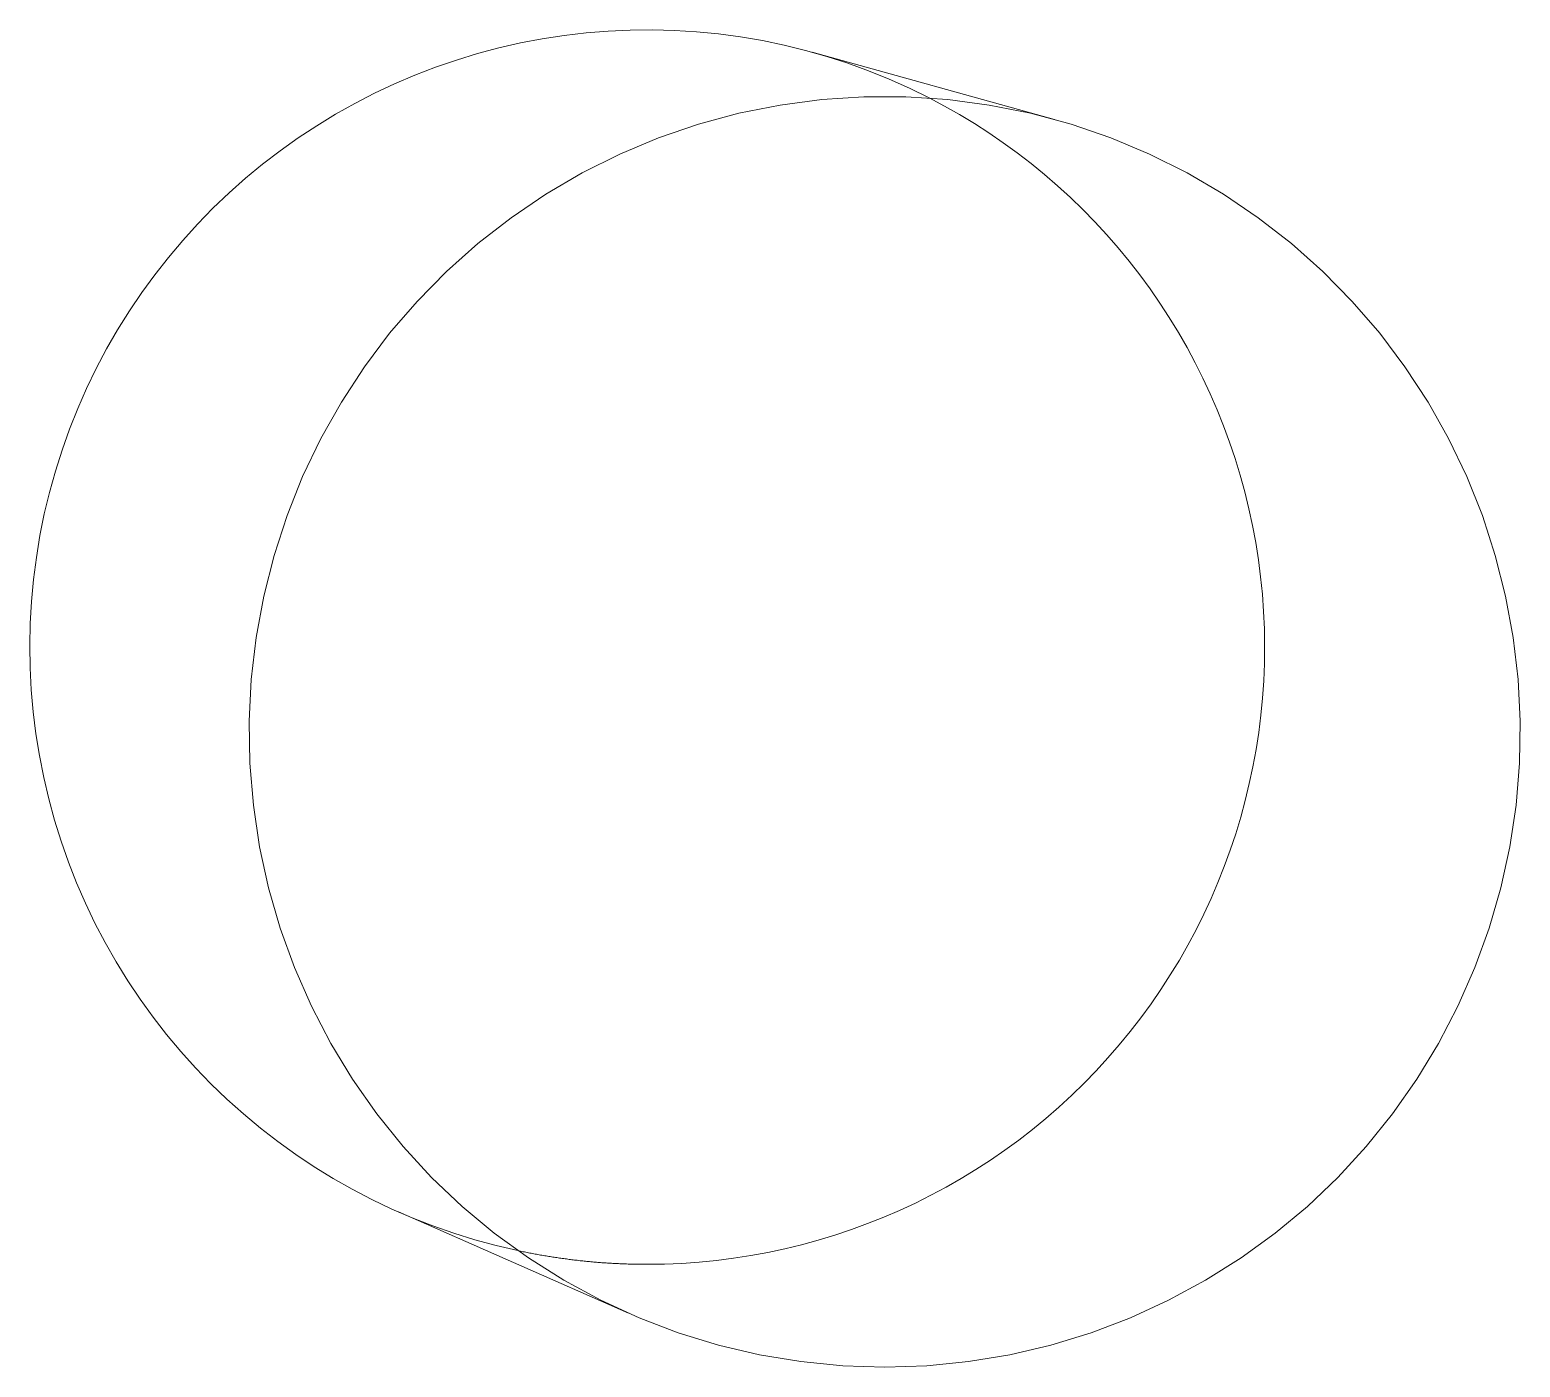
# Model space of a CAD drawing. Header units: millimetres. Extents: x 168.5 to 245.6, y 23.5 to 109.
# Drawn here: x 224.898 to 228.467, y 57.627 to 60.83 of the extents above; entities that cross this region are included whole.
import ezdxf

# ---------------------------------------------------------------- set-up
doc = ezdxf.new("R2010")
doc.units = ezdxf.units.MM
doc.layers.get('0').update_dxf_attribs({"true_color": 0xc2ced6})

# ---------------------------------------------------------------- blocks, each defined once
blk = doc.blocks.new('A$C346350F0')
at = {"color": 0, "linetype": 'Continuous', "lineweight": 0}
for p, q in [((19.7283, -5.4753), (20.3086, -5.6363)), ((18.7369, -8.2531), (19.2881, -8.4959))]:
    blk.add_line(p, q, dxfattribs=at)
for points in [[(20.0082, -5.5846), (19.9606, -5.5613), (19.9123, -5.5396), (19.8631, -5.5198), (19.8133, -5.5016), (19.7629, -5.4853), (19.712, -5.4708), (19.6605, -5.4582), (19.6087, -5.4474), (19.5564, -5.4384), (19.5039, -5.4313), (19.4512, -5.4261), (19.3983, -5.4229), (19.3453, -5.4215), (19.2924, -5.422), (19.2394, -5.4244), (19.1866, -5.4287), (19.134, -5.4349), (19.0816, -5.4429), (19.0296, -5.4529), (18.9779, -5.4647), (18.9267, -5.4783), (18.876, -5.4938), (18.826, -5.511), (18.7765, -5.5301), (18.7278, -5.5509), (18.6798, -5.5735), (18.6327, -5.5977), (18.5865, -5.6236), (18.5413, -5.6512), (18.497, -5.6804), (18.4539, -5.7111), (18.4118, -5.7433), (18.371, -5.7771), (18.3314, -5.8123), (18.293, -5.8489), (18.256, -5.8868), (18.2204, -5.926), (18.1862, -5.9665), (18.1535, -6.0082), (18.1223, -6.051), (18.0927, -6.0949), (18.0647, -6.1399), (18.0382, -6.1858), (18.0135, -6.2327), (17.9904, -6.2804), (17.9691, -6.3289), (17.9495, -6.3781), (17.9317, -6.428), (17.9157, -6.4785), (17.9015, -6.5296), (17.8891, -6.5811), (17.8786, -6.633), (17.87, -6.6853), (17.8632, -6.7379), (17.8584, -6.7906), (17.8554, -6.8435), (17.8543, -6.8965), (17.8552, -6.9495), (17.8579, -7.0024), (17.8625, -7.0552), (17.869, -7.1078), (17.8774, -7.1601), (17.8876, -7.2121), (17.8998, -7.2636), (17.9137, -7.3148), (17.9295, -7.3653), (17.947, -7.4153), (17.9664, -7.4647), (17.9875, -7.5133), (18.0104, -7.5611), (18.0349, -7.608), (18.0611, -7.6541), (18.0889, -7.6992), (18.1184, -7.7432), (18.1494, -7.7862), (18.1819, -7.828), (18.2159, -7.8687), (18.2513, -7.9081), (18.2881, -7.9462), (18.3263, -7.983), (18.3657, -8.0183), (18.4064, -8.0523), (18.4483, -8.0847), (18.4913, -8.1157), (18.5354, -8.145), (18.5805, -8.1728), (18.6266, -8.1989), (18.6736, -8.2234), (18.7214, -8.2462), (18.7701, -8.2672), (18.8194, -8.2865), (18.8694, -8.304), (18.92, -8.3197), (18.9712, -8.3336), (19.0228, -8.3457)], [(19.3329, -8.3785), (19.3744, -8.378), (19.4159, -8.3762), (19.4573, -8.3733), (19.4986, -8.3692), (19.5398, -8.364), (19.5808, -8.3576), (19.6216, -8.3501), (19.6622, -8.3414), (19.7026, -8.3316), (19.7426, -8.3206), (19.7823, -8.3086), (19.8217, -8.2954), (19.8607, -8.2811), (19.8992, -8.2658), (19.9374, -8.2493), (19.975, -8.2318), (20.0121, -8.2133), (20.0487, -8.1937), (20.0848, -8.1731), (20.1202, -8.1515), (20.155, -8.1289), (20.1892, -8.1053), (20.2227, -8.0808), (20.2555, -8.0554), (20.2876, -8.029), (20.3189, -8.0018), (20.3494, -7.9737), (20.3792, -7.9447), (20.4081, -7.9149), (20.4362, -7.8843), (20.4634, -7.853), (20.4897, -7.8209), (20.5151, -7.788), (20.5395, -7.7545), (20.5631, -7.7203), (20.5856, -7.6854), (20.6072, -7.6499), (20.6277, -7.6139), (20.6472, -7.5772), (20.6657, -7.5401), (20.6832, -7.5024), (20.6996, -7.4643), (20.7149, -7.4257), (20.7291, -7.3867), (20.7422, -7.3473), (20.7542, -7.3075), (20.7651, -7.2675), (20.7748, -7.2271), (20.7834, -7.1865), (20.7909, -7.1457), (20.7972, -7.1047), (20.8024, -7.0635), (20.8064, -7.0222), (20.8093, -6.9807), (20.8109, -6.9393), (20.8115, -6.8978), (20.8108, -6.8562), (20.809, -6.8148), (20.806, -6.7734), (20.8019, -6.7321), (20.7966, -6.6909), (20.7902, -6.6499), (20.7826, -6.6091), (20.7738, -6.5685), (20.764, -6.5282), (20.753, -6.4881), (20.7408, -6.4484), (20.7276, -6.4091), (20.7133, -6.3701), (20.6979, -6.3316), (20.6814, -6.2935), (20.6638, -6.2559), (20.6452, -6.2188), (20.6256, -6.1822), (20.6049, -6.1462), (20.5832, -6.1108), (20.5606, -6.076), (20.537, -6.0419), (20.5124, -6.0084), (20.4869, -5.9756), (20.4605, -5.9436), (20.4332, -5.9123), (20.4051, -5.8818), (20.376, -5.8521), (20.3462, -5.8232), (20.3156, -5.7952), (20.2842, -5.7681), (20.252, -5.7418), (20.2192, -5.7165), (20.1856, -5.6921), (20.1513, -5.6686), (20.1165, -5.6461), (20.0809, -5.6246), (20.0448, -5.6041), (20.0082, -5.5846)], [(19.0228, -8.3457), (19.026, -8.3463), (19.0292, -8.347), (19.0324, -8.3477), (19.0356, -8.3484), (19.0389, -8.349), (19.0421, -8.3497), (19.0453, -8.3503), (19.0485, -8.3509), (19.0518, -8.3516), (19.055, -8.3522), (19.0582, -8.3528), (19.0615, -8.3534), (19.0647, -8.354), (19.0679, -8.3546), (19.0712, -8.3552), (19.0744, -8.3558), (19.0776, -8.3563), (19.0809, -8.3569), (19.0841, -8.3575), (19.0874, -8.358), (19.0906, -8.3586), (19.0939, -8.3591), (19.0971, -8.3596), (19.1003, -8.3601), (19.1036, -8.3607), (19.1068, -8.3612), (19.1101, -8.3617), (19.1133, -8.3622), (19.1166, -8.3626), (19.1199, -8.3631), (19.1231, -8.3636), (19.1264, -8.3641), (19.1296, -8.3645), (19.1329, -8.365), (19.1361, -8.3654), (19.1394, -8.3658), (19.1427, -8.3663), (19.1459, -8.3667), (19.1492, -8.3671), (19.1525, -8.3675), (19.1557, -8.3679), (19.159, -8.3683), (19.1623, -8.3687), (19.1655, -8.369), (19.1688, -8.3694), (19.1721, -8.3698), (19.1753, -8.3701), (19.1786, -8.3705), (19.1819, -8.3708), (19.1851, -8.3711), (19.1884, -8.3715), (19.1917, -8.3718), (19.195, -8.3721), (19.1982, -8.3724), (19.2015, -8.3727), (19.2048, -8.373), (19.2081, -8.3733), (19.2113, -8.3735), (19.2146, -8.3738), (19.2179, -8.3741), (19.2212, -8.3743), (19.2245, -8.3746), (19.2277, -8.3748), (19.231, -8.375), (19.2343, -8.3753), (19.2376, -8.3755), (19.2409, -8.3757), (19.2441, -8.3759), (19.2474, -8.3761), (19.2507, -8.3763), (19.254, -8.3764), (19.2573, -8.3766), (19.2606, -8.3768), (19.2639, -8.3769), (19.2671, -8.3771), (19.2704, -8.3772), (19.2737, -8.3774), (19.277, -8.3775), (19.2803, -8.3776), (19.2836, -8.3777), (19.2869, -8.3778), (19.2901, -8.3779), (19.2934, -8.378), (19.2967, -8.3781), (19.3, -8.3782), (19.3033, -8.3782), (19.3066, -8.3783), (19.3099, -8.3784), (19.3132, -8.3784), (19.3165, -8.3785), (19.3197, -8.3785), (19.323, -8.3785), (19.3263, -8.3785), (19.3296, -8.3785), (19.3329, -8.3785)]]:
    blk.add_lwpolyline(points, dxfattribs=at)
blk.add_lwpolyline([(19.9016, -8.625), (20.0022, -8.6217), (20.1024, -8.6117), (20.2016, -8.5952), (20.2996, -8.5721), (20.3958, -8.5425), (20.4899, -8.5067), (20.5814, -8.4648), (20.6699, -8.4169), (20.7551, -8.3632), (20.8365, -8.3041), (20.9138, -8.2397), (20.9867, -8.1703), (21.0549, -8.0962), (21.118, -8.0178), (21.1758, -7.9354), (21.2281, -7.8494), (21.2745, -7.7601), (21.3149, -7.6679), (21.3492, -7.5733), (21.3771, -7.4766), (21.3986, -7.3783), (21.4135, -7.2787), (21.4218, -7.1784), (21.4235, -7.0778), (21.4185, -6.9773), (21.4068, -6.8773), (21.3886, -6.7783), (21.3639, -6.6807), (21.3328, -6.585), (21.2955, -6.4915), (21.252, -6.4008), (21.2027, -6.313), (21.1476, -6.2288), (21.0871, -6.1484), (21.0214, -6.0721), (20.9508, -6.0003), (20.8757, -5.9334), (20.7963, -5.8716), (20.7129, -5.8151), (20.626, -5.7643), (20.536, -5.7194), (20.4431, -5.6805), (20.348, -5.6478), (20.2508, -5.6215), (20.1521, -5.6016), (20.0524, -5.5884), (19.9519, -5.5817), (19.8513, -5.5817), (19.7509, -5.5884), (19.6511, -5.6016), (19.5524, -5.6215), (19.4553, -5.6478), (19.3601, -5.6805), (19.2672, -5.7194), (19.1772, -5.7643), (19.0903, -5.8151), (19.007, -5.8716), (18.9275, -5.9334), (18.8524, -6.0003), (18.7818, -6.0721), (18.7161, -6.1484), (18.6556, -6.2288), (18.6006, -6.313), (18.5512, -6.4008), (18.5077, -6.4915), (18.4704, -6.585), (18.4393, -6.6807), (18.4146, -6.7783), (18.3964, -6.8773), (18.3847, -6.9773), (18.3798, -7.0778), (18.3814, -7.1784), (18.3897, -7.2787), (18.4047, -7.3783), (18.4261, -7.4766), (18.454, -7.5733), (18.4883, -7.6679), (18.5287, -7.7601), (18.5752, -7.8494), (18.6274, -7.9354), (18.6852, -8.0178), (18.7483, -8.0962), (18.8165, -8.1703), (18.8894, -8.2397), (18.9667, -8.3041), (19.0482, -8.3632), (19.1333, -8.4169), (19.2218, -8.4648), (19.3133, -8.5067), (19.4074, -8.5425), (19.5036, -8.5721), (19.6016, -8.5952), (19.7009, -8.6117), (19.801, -8.6217)], close=True, dxfattribs=at)

msp = doc.modelspace()

# ---------------------------------------------------------------- block references
msp.add_blockref('A$C346350F0', (207.0437, 66.2519))

doc.saveas('drawing.dxf')
